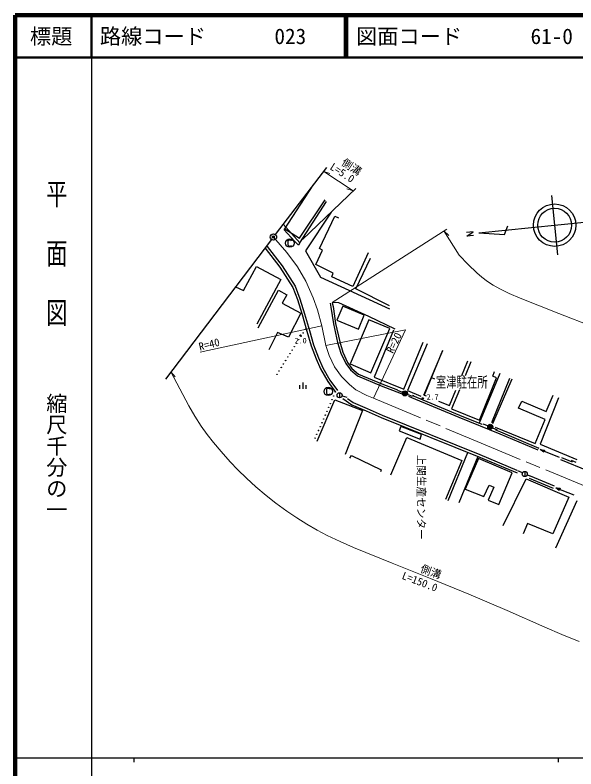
# Model space of a CAD drawing. Units: millimetres, scale not verified. Extents: x 40000 to 680000, y 20000 to 380000.
# Drawn here: x 40000 to 172216, y 202409 to 380000 of the extents above; entities that cross this region are included whole.
import ezdxf
from ezdxf.enums import TextEntityAlignment as Align

# ---------------------------------------------------------------- set-up
doc = ezdxf.new("R2010")
doc.units = ezdxf.units.MM
doc.header["$LTSCALE"] = 1000
doc.header["$PDMODE"] = 32
doc.header["$PDSIZE"] = 500
doc.linetypes.add('CHAIN', pattern=[18.5, 12, -1.5, 3.5, -1.5])
for name, color, linetype, lineweight in [('M-BGD', 7, 'Continuous', 25), ('M-BGD-EXST', 7, 'Continuous', 25), ('M-BMK', 2, 'CHAIN', 13), ('M-BMK-OTRS', 5, 'Continuous', 25), ('M-BMK-SRVR', 3, 'Continuous', 25), ('M-STR-HTXT', 7, 'Continuous', 13), ('M-TTL', 2, 'Continuous', 140), ('M-TTL-BAND', 7, 'Continuous', 25), ('M-TTL-LINE', 7, 'Continuous', 50)]:
    doc.layers.add(name, color=color, linetype=linetype, lineweight=lineweight)
doc.layers.add('M-OTRS', color=6, linetype='Continuous')
doc.layers.add('M-TTL-TXT', color=7, linetype='Continuous')
doc.styles.add('@ＭＳ ゴシック', font='')
doc.styles.add('ＭＳ ゴシック', font='')
doc.styles.get('@ＭＳ ゴシック').set_extended_font_data('@MS Gothic')
doc.styles.get('ＭＳ ゴシック').set_extended_font_data('MS Gothic')

msp = doc.modelspace()

# ---------------------------------------------------------------- linework, layer by layer
at = {"layer": 'M-BGD'}
for p, q in [((103454, 329415), (110265, 339916)), ((107040, 327470), (113101, 336449)), ((107162, 326355), (113425, 336091)), ((114497, 333577), (108442, 324477)), ((111749, 325032), (115375, 332607)), ((115375, 332607), (116275, 332229)), ((103219, 330735), (107162, 326355)), ((103454, 329415), (105879, 326763)), ((103604, 329646), (107040, 327470)), ((98921, 325115), (102440, 320584)), ((99395, 325483), (102931, 320930)), ((105879, 326763), (106795, 325786)), ((107162, 326355), (106795, 325786)), ((112507, 324654), (111749, 325032)), ((108442, 324477), (111986, 318261)), ((110896, 321244), (112507, 324654)), ((123256, 323991), (119610, 316035)), ((120320, 315514), (123825, 322712)), ((93879, 315090), (96946, 320759)), ((96946, 320759), (102615, 317739)), ((102440, 320584), (105453, 315847)), ((102931, 320930), (105991, 316119)), ((114969, 319160), (110896, 321244)), ((111986, 318261), (128276, 310826)), ((114638, 318355), (114969, 319160)), ((119610, 316035), (114638, 318355)), ((102615, 317739), (96992, 307189)), ((105991, 316119), (107122, 313190)), ((91982, 316002), (93879, 315090)), ((97271, 306307), (102104, 315229)), ((102104, 315229), (104056, 314114)), ((105453, 315847), (106555, 312993)), ((128229, 311489), (120320, 315514)), ((104056, 314114), (102941, 312115)), ((106555, 312993), (107657, 309437)), ((107122, 313190), (108231, 309610)), ((102941, 312115), (107355, 309792)), ((114245, 312125), (114472, 311215)), ((114472, 311215), (115041, 307275)), ((114730, 312246), (114964, 311312)), ((114756, 312271), (115644, 312330)), ((114964, 311312), (115533, 307367)), ((115644, 312330), (116236, 312271)), ((117260, 311410), (115881, 308145)), ((116236, 312271), (123339, 309075)), ((122327, 309270), (117260, 311410)), ((107355, 309792), (104490, 304125)), ((107657, 309437), (108804, 305509)), ((108231, 309610), (109380, 305678)), ((120949, 306006), (122327, 309270)), ((123339, 309075), (129554, 306115)), ((115041, 307275), (116044, 302861)), ((115533, 307367), (116527, 302992)), ((115881, 308145), (120949, 306006)), ((123429, 308233), (118985, 297813)), ((128320, 306147), (123429, 308233)), ((108804, 305509), (109806, 302103)), ((109380, 305678), (110375, 302294)), ((123877, 295727), (128320, 306147)), ((129187, 305810), (124644, 294683)), ((101876, 305229), (99785, 301163)), ((104490, 304125), (101876, 305229)), ((109806, 302103), (110958, 299048)), ((110375, 302294), (111514, 299274)), ((116044, 302861), (116832, 300376)), ((116527, 302992), (117300, 300556)), ((131623, 291833), (136166, 302960)), ((137173, 302570), (132517, 291534)), ((116832, 300376), (117954, 297921)), ((117300, 300556), (118387, 298175)), ((136390, 290449), (140849, 301019)), ((140783, 300981), (136453, 290465)), ((110958, 299048), (112010, 296644)), ((111514, 299274), (112547, 296913)), ((145325, 295093), (146740, 298529)), ((112010, 296644), (113713, 293639)), ((112547, 296913), (114217, 293965)), ((117954, 297921), (119045, 296436)), ((118387, 298175), (119415, 296776)), ((118985, 297813), (123877, 295727)), ((119415, 296776), (120979, 295412)), ((147426, 298342), (146073, 295007)), ((119045, 296436), (120712, 294981)), ((120712, 294981), (126288, 292678)), ((120979, 295412), (126474, 293142)), ((154261, 295555), (149437, 283865)), ((152594, 294925), (153054, 296059)), ((153529, 294546), (152594, 294925)), ((107829, 293420), (107829, 291920)), ((113713, 293639), (115516, 291184)), ((114217, 293965), (115999, 291540)), ((124644, 294683), (131623, 291833)), ((126474, 293142), (130119, 291743)), ((138167, 294627), (138912, 294318)), ((149470, 284540), (153529, 294546)), ((156566, 294374), (152293, 283914)), ((157129, 294261), (152518, 283689)), ((107079, 292820), (107079, 291920)), ((108579, 292820), (108579, 291920)), ((126288, 292678), (130996, 290870)), ((131347, 291102), (130243, 291573)), ((132517, 291534), (135658, 290208)), ((142410, 288013), (143899, 291630)), ((144739, 291717), (142907, 287202)), ((116497, 291029), (116497, 289829)), ((117078, 290279), (118240, 289980)), ((117240, 289687), (119420, 288213)), ((118361, 289654), (119710, 288741)), ((132461, 290656), (133585, 290236)), ((132758, 290194), (133470, 289920)), ((133470, 289920), (144591, 285314)), ((133972, 290263), (133655, 290385)), ((133655, 290385), (144782, 285777)), ((136453, 290465), (136914, 290276)), ((168103, 289821), (163815, 278926)), ((165227, 286613), (166857, 290437)), ((111236, 279624), (115372, 289383)), ((115372, 289383), (121878, 286873)), ((119420, 288213), (122754, 286770)), ((119710, 288741), (122992, 287321)), ((139835, 289073), (142410, 288013)), ((158703, 287401), (159434, 289031)), ((159434, 289031), (165227, 286613)), ((121878, 286873), (117835, 276510)), ((122754, 286770), (126312, 285232)), ((122992, 287321), (126544, 285785)), ((142907, 287202), (149470, 284540)), ((165002, 284701), (158703, 287401)), ((126312, 285232), (149316, 275914)), ((126544, 285785), (149544, 276469)), ((144591, 285314), (154258, 281344)), ((144782, 285777), (150064, 283608)), ((162640, 279078), (165002, 284701)), ((130933, 283111), (130526, 282065)), ((135812, 281194), (130933, 283111)), ((151461, 283218), (150344, 283655)), ((152575, 282770), (153684, 282313)), ((153192, 282958), (162640, 279078)), ((130526, 282065), (135464, 280090)), ((135464, 280090), (135812, 281194)), ((153260, 282295), (154450, 281806)), ((154258, 281344), (163257, 277546)), ((154450, 281806), (163451, 278007)), ((128551, 271667), (132385, 280497)), ((132385, 280497), (145339, 275036)), ((163815, 278926), (172461, 275271)), ((163257, 277546), (163212, 277565)), ((163451, 278007), (163387, 278034)), ((163802, 277648), (164834, 277530)), ((164622, 277011), (163802, 277648)), ((163802, 277648), (168257, 275830)), ((164061, 277542), (164766, 277471)), ((164615, 277100), (164061, 277542)), ((164209, 277482), (164699, 277412)), ((164608, 277190), (164209, 277482)), ((164432, 277391), (164632, 277353)), ((164602, 277279), (164432, 277391)), ((164632, 277353), (164602, 277279)), ((164699, 277412), (164608, 277190)), ((164766, 277471), (164615, 277100)), ((164834, 277530), (164622, 277011)), ((118950, 275627), (119275, 276231)), ((119275, 276231), (126292, 272839)), ((142086, 265626), (146736, 276959)), ((149105, 276000), (144584, 265103)), ((149276, 275511), (146069, 268308)), ((157176, 272165), (149276, 275511)), ((149316, 275914), (158372, 272138)), ((149544, 276469), (158299, 272819)), ((168584, 275323), (170326, 274597)), ((168807, 275772), (170519, 275058)), ((145339, 275036), (141505, 265858)), ((170326, 274597), (182895, 269323)), ((170519, 275058), (171323, 274720)), ((172288, 274595), (171198, 275096)), ((126292, 272839), (126153, 272374)), ((154062, 264730), (157176, 272165)), ((159593, 272132), (158498, 272625)), ((160140, 272486), (160140, 271286)), ((155071, 259730), (160462, 270743)), ((160462, 270743), (170546, 266468)), ((160705, 271685), (161836, 271283)), ((161198, 270940), (166848, 268576)), ((161430, 271493), (167079, 269129)), ((146069, 268308), (150530, 266588)), ((150530, 266588), (151785, 269237)), ((152901, 268773), (151553, 265706)), ((151785, 269237), (152901, 268773)), ((167456, 268619), (168490, 268520)), ((168288, 267998), (167456, 268619)), ((167456, 268619), (171694, 266983)), ((167717, 268518), (168424, 268460)), ((168280, 268087), (167717, 268518)), ((167867, 268461), (168358, 268400)), ((168271, 268176), (167867, 268461)), ((168090, 268374), (168291, 268340)), ((168263, 268265), (168090, 268374)), ((168291, 268340), (168263, 268265)), ((168358, 268400), (168271, 268176)), ((168424, 268460), (168280, 268087)), ((168490, 268520), (168288, 267998)), ((170546, 266468), (166735, 257824)), ((151553, 265706), (154062, 264730)), ((172417, 265592), (167398, 254439)), ((160833, 260194), (159811, 257824)), ((166735, 257824), (160833, 260194))]:
    msp.add_line(p, q, dxfattribs=at)
for centre, radius in [((108430, 305955), 50), ((107298, 304503), 150), ((107298, 304503), 90), ((107298, 304503), 30), ((107398, 304324), 50), ((107914, 305139), 50), ((105850, 301877), 50), ((106366, 302693), 50), ((106882, 303508), 50), ((104818, 300246), 50), ((105334, 301062), 50), ((103786, 298615), 50), ((104302, 299431), 50), ((102754, 296984), 50), ((103270, 297800), 50), ((101722, 295353), 50), ((102238, 296169), 50), ((131899, 290866), 600), ((131899, 290866), 528), ((131899, 290866), 456), ((131899, 290866), 384), ((115117, 290280), 50), ((115516, 291184), 50), ((116497, 290429), 600), ((131899, 290866), 312), ((131899, 290866), 240), ((131899, 290866), 168), ((131899, 290866), 96), ((131899, 290866), 24), ((136105, 289704), 150), ((136105, 289704), 90), ((136105, 289704), 30), ((114320, 288470), 50), ((114719, 289375), 50), ((113523, 286660), 50), ((113922, 287565), 50), ((112726, 284850), 50), ((113125, 285755), 50), ((111929, 283041), 50), ((112328, 283945), 50), ((152020, 282999), 600), ((152020, 282999), 528), ((152020, 282999), 456), ((152020, 282999), 384), ((152020, 282999), 312), ((152020, 282999), 240), ((152020, 282999), 168), ((152020, 282999), 96), ((152020, 282999), 24), ((111132, 281231), 50), ((111530, 282136), 50), ((110733, 280326), 50), ((160140, 271886), 600)]:
    msp.add_circle(centre, radius, dxfattribs=at)
at = {"layer": 'M-BGD-EXST'}
for p, q in [((104435, 326891), (104315, 326731)), ((104595, 327011), (104435, 326891)), ((104955, 327011), (104595, 327011)), ((105115, 326891), (104955, 327011)), ((105195, 326771), (105115, 326891)), ((104315, 326731), (104315, 325851)), ((104315, 325851), (104435, 325691)), ((104435, 325691), (104595, 325571)), ((104595, 325571), (104955, 325571)), ((104955, 325571), (105115, 325651)), ((105115, 325651), (105195, 325771)), ((113517, 291943), (113397, 291783)), ((113397, 291783), (113397, 290903)), ((113677, 292063), (113517, 291943)), ((114037, 292063), (113677, 292063)), ((114197, 291943), (114037, 292063)), ((114277, 291823), (114197, 291943)), ((113397, 290903), (113517, 290743)), ((113517, 290743), (113677, 290623)), ((113677, 290623), (114037, 290623)), ((114037, 290623), (114197, 290703)), ((114197, 290703), (114277, 290823))]:
    msp.add_line(p, q, dxfattribs=at)
for centre in [(104755, 326291), (113837, 291343)]:
    msp.add_circle(centre, 1000, dxfattribs=at)
at = {"layer": 'M-BMK'}
for p, q in [((100901, 327715), (104047, 324031)), ((104047, 324031), (106561, 320679)), ((106561, 320679), (108516, 317328)), ((108516, 317328), (110262, 313418)), ((110262, 313418), (111309, 310555)), ((111309, 310555), (112287, 306784)), ((112287, 306784), (113274, 302126)), ((113274, 302126), (114056, 299779)), ((114056, 299779), (115340, 297098)), ((115340, 297098), (116960, 294864)), ((116960, 294864), (118804, 292964)), ((118804, 292964), (120368, 291736)), ((120368, 291736), (122937, 290395)), ((122937, 290395), (124501, 289780)), ((124501, 289780), (148019, 279911)), ((148019, 279911), (174380, 269007))]:
    msp.add_line(p, q, dxfattribs=at)
at = {"layer": 'M-BMK-OTRS'}
for p, q in [((101358, 328310), (113486, 344113)), ((100447, 327118), (75423, 294258))]:
    msp.add_line(p, q, dxfattribs=at)
at = {"layer": 'M-BMK-SRVR'}
for p, q in [((166487, 337466), (167908, 323538)), ((149290, 328675), (174161, 331213)), ((155361, 328289), (156153, 330380)), ((147963, 328906), (146423, 328741)), ((146505, 327952), (147963, 328906)), ((149290, 328675), (155361, 328289)), ((148040, 328109), (146505, 327952))]:
    msp.add_line(p, q, dxfattribs=at)
for centre, radius in [((167197, 330502), 5000), ((167197, 330502), 4000), ((100901, 327715), 750), ((100901, 327715), 30)]:
    msp.add_circle(centre, radius, dxfattribs=at)
at = {"layer": 'M-OTRS'}
msp.add_point((100901, 327715), dxfattribs=at)
at = {"layer": 'M-STR-HTXT'}
for p, q in [((112749, 343153), (114233, 342678)), ((112749, 343153), (119712, 338566)), ((107797, 327167), (120304, 339133)), ((119712, 338566), (118228, 339041)), ((141799, 329599), (114756, 312271)), ((141102, 329152), (142255, 328104)), ((141102, 329152), (144702, 323407)), ((144702, 323407), (146783, 321248)), ((146783, 321248), (148847, 319259)), ((148847, 319259), (150064, 318220)), ((150064, 318220), (151363, 317252)), ((151363, 317252), (152711, 316393)), ((152711, 316393), (154288, 315519)), ((154288, 315519), (156504, 314439)), ((156504, 314439), (159075, 313310)), ((159075, 313310), (168188, 309723)), ((168188, 309723), (177220, 306192)), ((112287, 306784), (83608, 300615)), ((132042, 305812), (113274, 302126)), ((124501, 289780), (132042, 305812)), ((76700, 295935), (77776, 294809)), ((76700, 295935), (80960, 287945)), ((80960, 287945), (82371, 285524)), ((82371, 285524), (83873, 283157)), ((83873, 283157), (85271, 281207)), ((85271, 281207), (86750, 279314)), ((86750, 279314), (88550, 277160)), ((88550, 277160), (90684, 274775)), ((90684, 274775), (92539, 272840)), ((92539, 272840), (94551, 270892)), ((94551, 270892), (96773, 268875)), ((96773, 268875), (99215, 266804)), ((99215, 266804), (101502, 265009)), ((101502, 265009), (104087, 263121)), ((104087, 263121), (106406, 261551)), ((106406, 261551), (108794, 260062)), ((108794, 260062), (111223, 258667)), ((111223, 258667), (113593, 257423)), ((113593, 257423), (116667, 255970)), ((116667, 255970), (119809, 254597)), ((119809, 254597), (128877, 250880)), ((128877, 250880), (137894, 247286)), ((137894, 247286), (146967, 243587)), ((146967, 243587), (155985, 239744)), ((155985, 239744), (164881, 235814)), ((164881, 235814), (168926, 234076)), ((168926, 234076), (173006, 232432))]:
    msp.add_line(p, q, dxfattribs=at)
msp.add_circle((108430, 305955), 50, dxfattribs=at)
at = {"layer": 'M-TTL'}
for p, q in [((40000, 380000), (40000, 20000)), ((680000, 380000), (40000, 380000))]:
    msp.add_line(p, q, dxfattribs=at)
at = {"layer": 'M-TTL-BAND'}
for p, q in [((58000, 370000), (58000, 20000)), ((40000, 205000), (579000, 205000)), ((68000, 205000), (68000, 204000)), ((168000, 205000), (168000, 204000))]:
    msp.add_line(p, q, dxfattribs=at)
at = {"layer": 'M-TTL-LINE'}
for p, q in [((58000, 380000), (58000, 370000)), ((117750, 380000), (117750, 370000)), ((118250, 380000), (118250, 370000)), ((40000, 370000), (680000, 370000))]:
    msp.add_line(p, q, dxfattribs=at)

# ---------------------------------------------------------------- texts
at = {"layer": 'M-BGD', "style": 'ＭＳ ゴシック'}
for s, p in [('2.0', (105909, 302250)), ('2.7', (137026, 288990))]:
    msp.add_text(s, height=1320, dxfattribs=at).set_placement(p, align=Align.BOTTOM_LEFT)
at = {"layer": 'M-BGD', "style": 'ＭＳ ゴシック', "width": 0.7}
msp.add_text('室津駐在所', height=2566, dxfattribs=at).set_placement((139177, 291482), align=Align.BOTTOM_LEFT)
at = {"layer": 'M-BGD', "style": 'ＭＳ ゴシック'}
msp.add_text('上関生産センター', height=1833, rotation=270, dxfattribs=at).set_placement((134284, 276428), align=Align.BOTTOM_LEFT)
at = {"layer": 'M-STR-HTXT', "style": 'ＭＳ ゴシック'}
for s, rotation, p in [('L=5.0', 327, (113741, 343334)), ('側溝', 327, (116449, 344349)), ('R=40', 14, (83694, 300411)), ('R=20', 64, (129551, 299905)), ('側溝', 340, (135188, 248339)), ('L=150.0', 339, (130820, 246721))]:
    msp.add_text(s, height=1833, rotation=rotation, dxfattribs=at).set_placement(p, align=Align.BOTTOM_LEFT)
at = {"layer": 'M-TTL-BAND', "style": '@ＭＳ ゴシック', "width": 1.4}
msp.add_text('平  面  図', height=3666, rotation=270, dxfattribs=at).set_placement((49777, 306475), align=Align.MIDDLE_RIGHT)
at = {"layer": 'M-TTL-BAND', "style": '@ＭＳ ゴシック'}
msp.add_text('縮尺千分の一', height=3666, rotation=270, dxfattribs=at).set_placement((49777, 261030), align=Align.MIDDLE_RIGHT)
at = {"layer": 'M-TTL-TXT', "style": 'ＭＳ ゴシック'}
msp.add_text('標題', height=3666, dxfattribs=at).set_placement((48500, 375000), align=Align.MIDDLE_CENTER)
for s, p in [('路線コード', (60000, 375000)), ('023', (101142, 375000)), ('023', (101142, 375000)), ('図面コード', (120380, 375000)), ('61-0', (161521, 375000)), ('61-0', (161521, 375000))]:
    msp.add_text(s, height=3666, dxfattribs=at).set_placement(p, align=Align.MIDDLE_LEFT)

doc.saveas('drawing.dxf')
